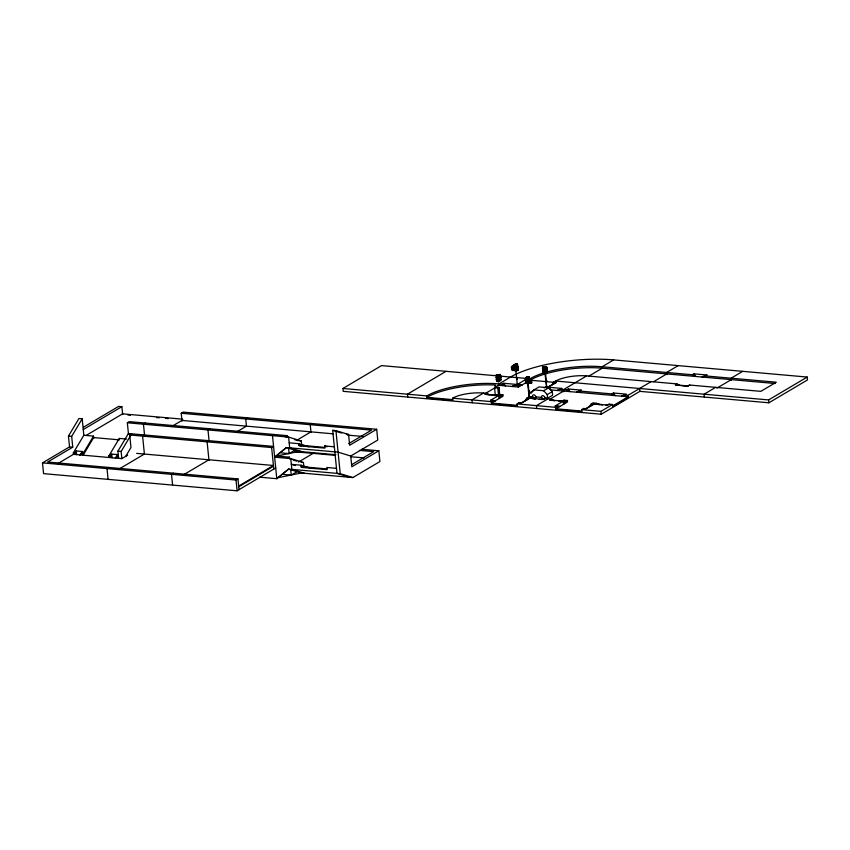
<?xml version="1.0" encoding="UTF-8"?>
<svg xmlns="http://www.w3.org/2000/svg" width="850" height="850" viewBox="0 0 850 850"><rect width="100%" height="100%" fill="white"/><g stroke="black" fill="none" stroke-linecap="round" stroke-linejoin="round"><path stroke-width="1.27" d="M512.975 367.274L512.008 367.604M512.391 367.37L513.166 368.358L513.623 367.328M514.877 367.37L514.643 368.124L515.546 368.464L515.27 367.072L514.069 367.986L515.036 367.455M515.44 368.932L514.303 369.389M514.314 369.782C514.399 367.774 516.566 371.099 515.748 369.144M514.633 369.346L515.249 370.292L516.056 369.676M515.589 365.893L515.217 366.733L514.335 365.967M516.354 364.278L517.491 364.544L517.034 365.659M517.384 366.021L517.214 367.455M517.172 368.05L517.267 369.346M525.544 378.856L526.511 378.526M525.725 380.853C528.126 382.33 527.096 378.792 525.725 380.651M525.789 380.853L526.362 380.194M526.108 380.619L527.223 380.216M527.106 381.735L527.383 383.127L526.543 381.99M526.745 378.144L527.149 379.44L525.991 378.834M528.785 377.846L528.689 378.526M531.038 379.822L530.814 380.598M530.91 380.726C532.483 380.938 530.921 383.297 530.081 382.054M534.161 398.108A1.891 1.519 59.4 0 0 536.01 397.014L536.021 396.557M544.468 370.483C541.482 369.973 545.222 369.506 544.414 370.494M543.671 371.918L543.278 372.353L543.543 370.951M543.161 370.568L544.064 370.026M544.797 370.26L544.266 371.11L543.479 370.334M544.404 398.841A1.891 1.519 59.4 0 0 545.041 397.821L545.052 397.364M496.963 376.476L496.092 375.307M496.708 375.976L496.91 375.041L497.452 375.339M496.379 379.312L496.623 378.579M496.921 377.156L496.889 377.761M498.908 378.176L498.589 379.249L498.206 378.324M498.366 380.332L498.716 379.504M500.023 375.562C498.504 374.574 500.044 378.409 500.129 375.328M516.8 367.519C519.021 365.16 515.844 371.482 516.715 364.639L517.448 364.087L518.128 369.941L516.896 370.674L512.348 370.377C508.3 363.258 518.086 367.837 511.944 366.361M517.799 369.229C517.172 371.641 516.619 367.349 517.756 368.868M517.639 369.155L518.404 368.921M526.554 380.619L525.236 380.311L525.374 379.493M542.852 371.174L542.789 371.811L543.915 371.694M546.316 368.135L546.401 367.646M496.272 377.103L496.538 381.034L499.513 380.97L498.95 375.222L498.833 378.803L498.228 378.537M496.262 377.315L496.549 376.688M498.249 378.335L499.12 376.943L496.198 377.729L498.281 377.389M499.492 377.389L500.353 379.27M499.959 375.647L499.29 376.199M498.408 380.322C498.971 381.926 499.364 380.067 498.546 379.78M499.672 379.185L500.002 380.311L500.416 379.111M500.129 377.666L499.598 377.262M499.003 378.048C499.896 379.153 500.161 376.826 500.852 377.421M500.321 379.238L499.641 379.791M516.991 366.254L517.533 367.88M525.98 381.044C525.003 381.746 526.533 383.392 526.129 381.522M525.513 381.501L525.449 382.075M544.181 372.587C542.162 375.094 543.054 357.818 543.341 373.022L545.923 373.246L547.156 372.523L546.582 366.775L542.661 367.274L542.428 368.22L543.564 368.741M542.672 369.389L543.543 370.558M542.842 371.397L542.959 371.046M543.384 369.357L543.288 370.047M545.711 368.092L546.114 367.434L546.401 367.965M546.082 371.461L546.699 372.13L547.474 371.503L547.145 368.209L546.38 368.666L546.061 371.684M512.253 369.421L513.017 368.656L513.942 369.283M513.952 366.01L514.335 365.479L515.259 366.106M514.346 365.787L514.909 365.309M526.352 382.234L527.096 381.799M530.177 379.483L530.91 379.047M543.734 371.949L544.776 371.716M498.334 377.942L498.844 377.825M500.151 375.392L500.746 375.774L499.917 375.233M499.704 379.217L501.096 379.366L500.459 379.312M543.798 367.476L543.108 368.252M546.178 369.261C544.999 372.629 548.122 368.156 546.678 369.803M546.646 367.529L546.146 368.974L545.689 368.294M546.624 369.548L545.87 370.281M546.008 372.098L546.508 372.566L547.379 371.344M499.248 389.651L499.301 388.291M517.352 378.962L517.193 377.506L517.352 378.962L516.598 379.068L516.46 377.634L517.204 377.527M528.53 392.233C530.389 392.264 527.021 391.064 529.125 390.681M546.423 380.12L546.816 381.746L546.497 380.109M515.876 370.589L516.63 370.526L515.876 370.589L517.31 384.933L518.064 384.869L517.363 384.88M527.531 383.456L528.286 383.382L527.542 383.478L529.433 397.874L527.712 377.783L525.651 377.591L526.076 383.424L528.944 383.244L526.883 383.594M528.966 397.8L529.72 397.736M544.956 373.214L545.657 373.097L544.924 373.192L546.709 387.589L545.094 367.487L546.327 366.754L546.901 372.491L545.541 373.416L544.255 373.299L543.681 367.561L542.597 367.466M546.338 387.515L547.092 387.441M275.708 467.936L237.107 490.811L43.573 473.641L42.5 462.878L69.53 446.877L68.457 436.114L78.965 418.487L82.184 418.774L83.853 435.519M239.031 489.664L237.958 478.901L47.653 462.028L72.749 447.164L71.676 436.401L82.184 418.774M57.502 463.792L73.472 454.336L73.323 452.901L83.831 435.274L93.511 436.135L93.723 438.292M73.323 452.901L74.938 453.039L76.192 450.946L82.641 451.509L79.921 454.909L82.641 451.509M93.649 437.569L83.141 455.196L83.002 453.762L93.511 436.135M110.266 455.281L108.949 457.481L108.8 456.046L119.308 438.419L126.576 439.067M108.8 456.046L110.415 456.184L111.669 454.091L118.118 454.654L115.398 458.054L118.118 454.654M118.628 458.341L117.906 451.169L128.414 433.543L273.562 446.409L271.639 447.557L129.71 434.966L130.964 447.525L125.715 456.344M73.472 454.336L121.848 458.628L121.136 451.446L131.644 433.829L129.71 434.966M526.044 378.484L526.734 378.207M529.773 379.504L530.528 379.27M497.505 377.846L498.854 376.922M513.846 364.82L516.056 364.916L513.846 364.82L514.409 370.558L515.153 370.005M516.237 366.637C519.233 364.586 514.186 367.721 516.896 370.674M545.148 369.399L542.959 369.049M496.198 375.179L496.836 375.456M517.151 368.762L517.289 368.231M547.411 371.291L546.911 371.269M517.257 405.354L491.449 403.059L503.03 396.196L502.892 394.761L500.958 395.909L499.173 398.491L498.376 395.675L490.663 400.254L495.316 400.775L490.663 400.254M531.919 397.343L530.379 398.257L535.288 399.064L531.919 397.343L528.7 397.056L526.766 398.193L524.981 400.775L528.254 399.011M544.138 387.908L546.072 386.761L548.144 387.058L552.001 384.763L553.786 382.192L555.719 381.044A22.652 6.736 -5.7 0 1 586.659 375.902L676.972 383.913L680.34 385.634M581.761 411.071L555.964 408.786L567.545 401.922L567.396 400.488L565.473 401.625L563.688 404.207L562.891 401.402L555.167 405.971L559.821 406.491L555.167 405.971M591.271 403.92L589.486 406.502L593.852 404.143L591.271 403.92L593.204 402.772L602.384 405.014M545.041 397.715L547.602 398.204L552.628 395.229L552.266 391.648L548.686 387.77L539.006 386.909L533.991 389.884L531.122 393.189L529.189 393.019L529.539 396.599L532.897 396.737A1.891 1.519 59.4 0 0 533.396 397.587M259.675 477.179L276.792 478.699L288.618 469.083L340.223 473.663L352.877 477.562L379.908 461.55L378.834 450.787L361.717 449.278M496.368 374.892L496.825 379.589M500.512 378.983L500.161 379.047M517.703 366.902L517.618 366.371M513.198 366.956L512.008 367.806M303.769 465.949L303.429 462.506L290.764 458.607L274.635 457.172L286.471 447.557L338.077 452.136L350.731 456.036L377.761 440.034L376.688 429.271L183.154 412.101L181.22 413.249L182.006 421.143M499.545 376.709L500.098 376.189M497.781 380.301L496.942 380.736M516.885 366.361L517.469 365.904M512.348 370.377L513.092 369.824M531.346 378.856L528.541 379.759L530.602 379.408L530.931 382.712L531.59 382.967L531.346 378.856L529.125 378.771L529.316 379.302M526.076 383.424L526.809 382.872L528.286 383.52L525.969 383.308M83.438 427.231L118.639 406.385L121.869 406.672L122.655 414.566M83.257 429.537L121.869 406.672M86.243 435.37L122.581 413.844L182.569 419.167M128.499 434.308L127.341 422.779L129.274 421.632L287.321 435.657L287.502 437.442L285.398 436.794L287.321 435.657M145.403 423.066L143.469 424.214L144.606 435.604M144.542 434.977L142.609 436.114L144.404 454.049L119.744 468.658M171.647 426.519L182.761 419.942M121.848 458.628L127.638 455.196M108.938 467.457L107.015 468.605L108.088 479.368M209.907 428.783L207.984 429.93L209.121 441.331M209.058 440.693L207.124 441.841L208.983 460.487M247.658 417.828L245.735 418.965L246.447 426.147L237.479 431.46M173.453 473.184L171.519 474.321L172.593 485.084M183.133 475.044L208.919 459.776M342.933 388.471L426.796 395.909A52.87 15.725 -5.7 0 1 498.982 383.902L510.563 377.039A75.522 22.461 -5.7 0 1 613.679 359.901L807.213 377.06L807.5 379.929L768.889 402.794L639.869 391.351L601.258 414.226L343.219 391.34L342.933 388.471L381.544 365.596L497.399 375.87M274.422 434.509L272.489 435.657L276.792 478.699L288.618 469.083L301.272 472.983L352.877 477.562M312.173 423.544L310.239 424.692L311.026 432.586M297.511 439.832L310.962 431.864M42.5 462.878L236.034 480.048L237.958 478.901M274.635 457.172L286.471 447.557L299.126 451.456L335.899 454.718M281.371 452.901L289.117 453.592L294.908 450.16M238.68 486.072L273.424 465.492L136.659 453.369M238.744 486.795L273.498 466.214M287.544 458.32L289.467 457.172L289.648 458.968M446.059 371.322L407.447 394.188L407.734 397.056M298.541 462.017L313.108 453.39M283.517 474.428L291.263 475.118L297.054 471.686M348.712 443.636L371.524 430.121L181.22 413.249M376.688 429.271L349.658 445.272L348.585 434.509L335.931 430.61L332.701 430.323L336.993 473.376L349.658 477.275M500.183 374.499L496.368 374.999L498.567 375.392L500.183 374.499L500.756 380.237L498.281 381.703L497.834 381.14M515.939 365.096L516.715 364.639L515.227 364.002L517.448 364.087M498.047 374.818L497.282 375.275L498.026 381.671L500.65 380.12L500.246 376.104M514.654 364.99L515.419 364.533M512.508 370.292L512.104 366.265L514.824 366.18L514.048 366.637M515.27 365.373L515.695 366.084L515.004 365.787M513.814 367.699L512.826 367.115M500.055 375.743L500.746 375.774M352.006 464.483L373.681 451.647L359.337 450.373M499.014 378.462L499.428 378.016M500.884 377.591L500.236 377.538L500.629 377.092M518.266 367.083L517.799 366.817M496.538 381.034L498.61 380.683M378.834 450.787L351.804 466.799L350.731 456.036M516.981 369.516L517.661 369.559M517.831 369.017L518.436 368.879M498.621 380.556L497.845 381.013L499.141 381.129M499.056 380.577L499.258 380.938M499.864 380.099C498.961 378.76 499.736 380.949 499.577 379.61M517.289 370.388L515.227 370.728L518.022 369.824M490.131 395.059L486.763 393.337L483.533 393.051L471.952 399.914L472.239 402.783M486.763 393.337L485.223 394.251L498.121 395.399L499.662 394.474L498.95 387.303L497.792 387.993L498.504 395.165L495.284 394.878L494.562 387.706L495.72 387.016M484.787 393.826L495.816 387.303M526.352 382.415L518.479 387.058L499.12 385.337L498.982 383.902L502.212 384.189L503.752 383.276L516.651 384.423L512.029 386.484L516.651 384.423M529.104 376.954L528.371 377.506L526.883 376.858L529.104 376.954L529.337 379.249M527.074 377.389L525.651 377.591L526.224 383.339M544.457 367.104L543.681 367.561L546.582 366.775M525.502 377.687L528.371 377.506L528.87 383.053L531.739 382.882M543.851 369.283L543.044 369.123L545.264 369.208M517.682 384.243L522.336 384.763L517.682 384.243L525.406 379.674M528.891 378.038L528.859 377.092M546.465 368.029L547.145 368.061L546.646 367.593M426.796 395.909L427.008 398.055L452.816 400.35L452.604 398.193L491.311 401.625L493.244 400.478M515.111 385.337L518.33 385.624L520.264 384.476M528.615 380.471L529.231 380.109L527.999 380.311L528.764 380.386L528.796 382.341M543.426 371.864L544.606 372.895L544.659 371.535M531.133 380.014L531.101 379.068M527.712 382.543L526.533 381.916M544.255 373.299L546.316 372.959M529.189 393.019L534.204 390.044M491.311 401.625L491.523 403.782L517.331 406.066L517.108 403.909L519.042 402.772L521.624 402.996L529.348 398.427L526.766 398.193M519.042 402.772L521.114 403.059L527.871 399.064M548.144 387.058L556.367 382.415L553.786 382.192M547.368 388.195L548.909 387.281L561.808 388.418L557.186 390.49L561.808 388.418M533.991 389.884L543.66 390.745L548.686 387.77M536.01 396.918L541.907 397.439M547.602 398.204L547.251 394.612L552.266 391.648M539.155 399.404L543.278 399.394L544.818 398.48L551.278 399.054L554.646 400.775L549.727 399.967L551.278 399.054M548.048 398.767L536.467 405.631L536.754 408.499M586.659 375.902L563.497 389.619L563.709 391.776M613.679 359.901L602.097 366.754A52.87 15.725 -5.7 0 0 529.922 378.76M550.396 398.894L563.635 391.053M589.008 376.029L602.246 368.188L775.136 383.52M560.267 389.342L566.716 389.906L568.257 388.992L581.166 390.139L576.534 392.201L581.166 390.139M564.177 400.201L561.096 401.349L564.177 400.201L567.396 400.488M517.108 403.909L555.815 407.352L557.749 406.204M555.815 407.352L556.038 409.498L581.836 411.783L581.623 409.636L583.557 408.489L586.139 408.723L593.852 404.143M583.557 408.489L585.629 408.786L591.419 405.354M599.803 404.781L594.883 403.973L596.434 403.059M579.615 391.053L611.872 393.911L613.424 392.998L626.322 394.145L621.69 396.206L625.164 394.655M609.333 404.207L606.252 405.354L609.333 404.207L612.563 404.494L612.776 406.64L628.214 397.492L628.001 395.346L651.164 381.629M581.623 409.636L600.971 411.347L612.563 404.494M678.194 365.617L666.612 372.481L666.825 374.627M612.701 405.928L628.15 396.78L550.736 389.916L548.909 387.281M653.512 381.756L666.751 373.915M679.107 385.433L675.431 384.827L676.972 383.913M530.963 379.674A52.87 15.725 -5.7 0 1 602.246 368.188L602.097 366.754L692.41 374.765L693.961 373.851L706.86 374.999L702.238 377.06L706.86 374.999M681.626 385.751L686.789 386.208L689.871 385.061L760.835 391.351L776.273 382.203L705.319 375.913M715.679 387.345L704.097 394.209L704.384 397.078M742.698 371.333L731.117 378.197L731.34 380.354M716.922 388.131L731.266 379.631M555.719 381.044L768.602 399.925L807.213 377.06M552.001 384.763L556.367 382.415M541.737 399.638L544.818 398.48M686.789 386.208L689.871 385.061M299.126 451.456L276.569 456.036L289.467 457.172M278.715 477.562L301.272 472.983M517.108 377.74L516.481 377.655M528.307 376.964L528.976 377.283M515.227 364.002L517.299 364.183L518.128 369.941M545.668 367.561L544.967 367.678L545.541 373.416M517.172 365.171L516.811 364.459M543.235 367.742L543.883 367.795M545.657 368.507L546.338 368.539M517.608 367.243L518.298 367.285M516.8 367.731L517.937 368.326M512.571 369.368L513.347 370.143L513.878 369.304M547.156 372.523L546.242 372.236M675.431 384.827L688.33 385.974M526.883 376.858L528.955 377.049L529.178 379.344M500.034 376.104L526.352 378.441M531.346 380.311L554.572 382.373M497.622 377.655L498.557 377.804M531.25 381.799L530.899 381.098M528.179 382.181L528.955 382.245M496.379 379.525L497.069 379.557M500.756 380.237L499.928 374.467L498.684 375.201L498.918 377.496M529.529 382.787L531.59 382.967L531.186 378.951M498.376 380.545L499.917 380.672M546.072 386.761L548.654 386.994M624.782 395.059L628.001 395.346M494.562 387.706L497.792 387.993M499.662 394.474L502.892 394.761M530.379 398.257L543.278 399.394M549.727 399.967L562.636 401.115M594.883 403.973L607.793 405.121M491.428 395.176L496.581 395.632M498.376 395.675L500.958 395.909M558.514 401.126L565.473 401.625M452.742 399.627L426.944 397.343A52.87 15.725 -5.7 0 1 495.507 385.071M127.872 415.023L130.475 415.257M156.559 417.573L159.163 417.796M165.686 418.381L168.289 418.614M346.428 434.318L348.585 434.509M181.942 420.421L333.126 433.829M347.469 435.104L363.12 436.486M127.341 422.779L288.618 437.081L301.272 440.98L301.623 444.433M299.126 440.789L301.272 440.98M289.191 442.818L298.871 443.679L308.996 446.803M298.871 443.679L299.083 445.836L324.891 448.12L324.668 445.963L334.348 446.824M324.817 447.408L299.009 445.113L301.538 445.899M294.674 451.754L335.272 455.356M350.922 456.748L363.959 457.895M93.011 437.516L119.457 439.854L119.308 438.419M68.457 436.114L71.676 436.401M301.272 462.315L303.429 462.506M291.337 464.344L301.017 465.205L309.878 467.936M336.494 468.35L326.825 467.489L327.038 469.646L301.229 467.362L301.017 465.205M301.155 466.639L326.963 468.924M69.53 446.877L72.749 447.164M117.906 451.169L121.136 451.446M81.387 453.613L83.002 453.762M116.864 456.758L118.479 456.907M485.223 394.251L488.909 394.857M332.701 430.323L341.562 433.054M324.668 445.963L327.207 446.749M294.536 439.609L298.053 440.693M302.345 451.743L289.691 447.844L288.618 437.081M293.165 460.052L296.682 461.136M292.602 464.737L295.141 465.513M304.502 473.269L291.837 469.37L290.764 458.607M517.214 369.665L517.873 369.92M692.41 374.765L695.778 376.486L693.961 373.851M611.872 393.911L615.241 395.632L613.424 392.998M566.716 389.906L570.084 391.627L568.257 388.992M502.212 384.189L505.58 385.911L503.752 383.276M528.296 377.23L528.849 377.836M530.538 379.206L531.091 379.812M526.543 380.163L527.096 380.768M499.194 388.163L499.067 389.449M529.04 378.888L529.465 379.599M515.068 367.391L515.769 367.689M528.647 379.121L529.072 379.833M513.177 369.006L513.496 369.527M110.415 456.184L112.179 457.767L111.669 454.091M74.938 453.039L76.691 454.623L76.192 450.946M543.66 390.745L547.251 394.612M544.893 371.875L544.595 372.289M527.34 380.375L527.043 380.779M546.763 371.227L546.656 372.151M516.439 370.122L516.63 370.653L516.056 364.916L516.513 370.844M514.378 369.941L514.569 370.473L513.995 364.735M768.602 399.925L768.889 402.794M639.582 388.482L639.869 391.351M600.971 411.347L601.258 414.226M545.349 367.508L545.923 373.246M529.837 379.865L530.166 383.169M527.563 377.868L528.169 383.701M518.33 385.624L518.479 387.058M512.763 366.52L512.975 368.73M497.877 377.676L498.281 381.703M496.984 377.272L497.059 377.995M496.623 375.02L496.857 377.315M335.931 430.61L340.223 473.663M288.575 448.205L289.117 453.592M290.721 469.731L291.263 475.118M271.639 447.557L273.785 469.083M236.034 480.048L237.107 490.811M452.604 398.193A22.652 6.736 -5.7 0 1 483.533 393.051M543.639 399.213A1.891 1.519 59.4 0 1 541.546 397.768L541.439 397.301A1.891 1.519 59.4 0 1 542.874 395.654A1.891 1.519 59.4 0 1 544.669 397.587L544.659 398.044A1.891 1.519 59.4 0 1 544.011 399.075M543.192 398.916A1.891 1.519 59.4 0 1 542.428 398.384M497.749 385.167A1.891 0.563 -5.7 0 1 498.047 385.932A1.891 0.563 -5.7 0 1 495.412 386.261A1.891 0.563 -5.7 0 1 495.104 385.496M535.638 396.791L535.628 397.248A1.891 1.519 59.4 0 1 532.514 396.971L532.408 396.504A1.891 1.519 59.4 0 1 533.842 394.846A1.891 1.519 59.4 0 1 535.638 396.791M499.949 395.197L500.692 395.165L499.949 395.197"/></g></svg>
